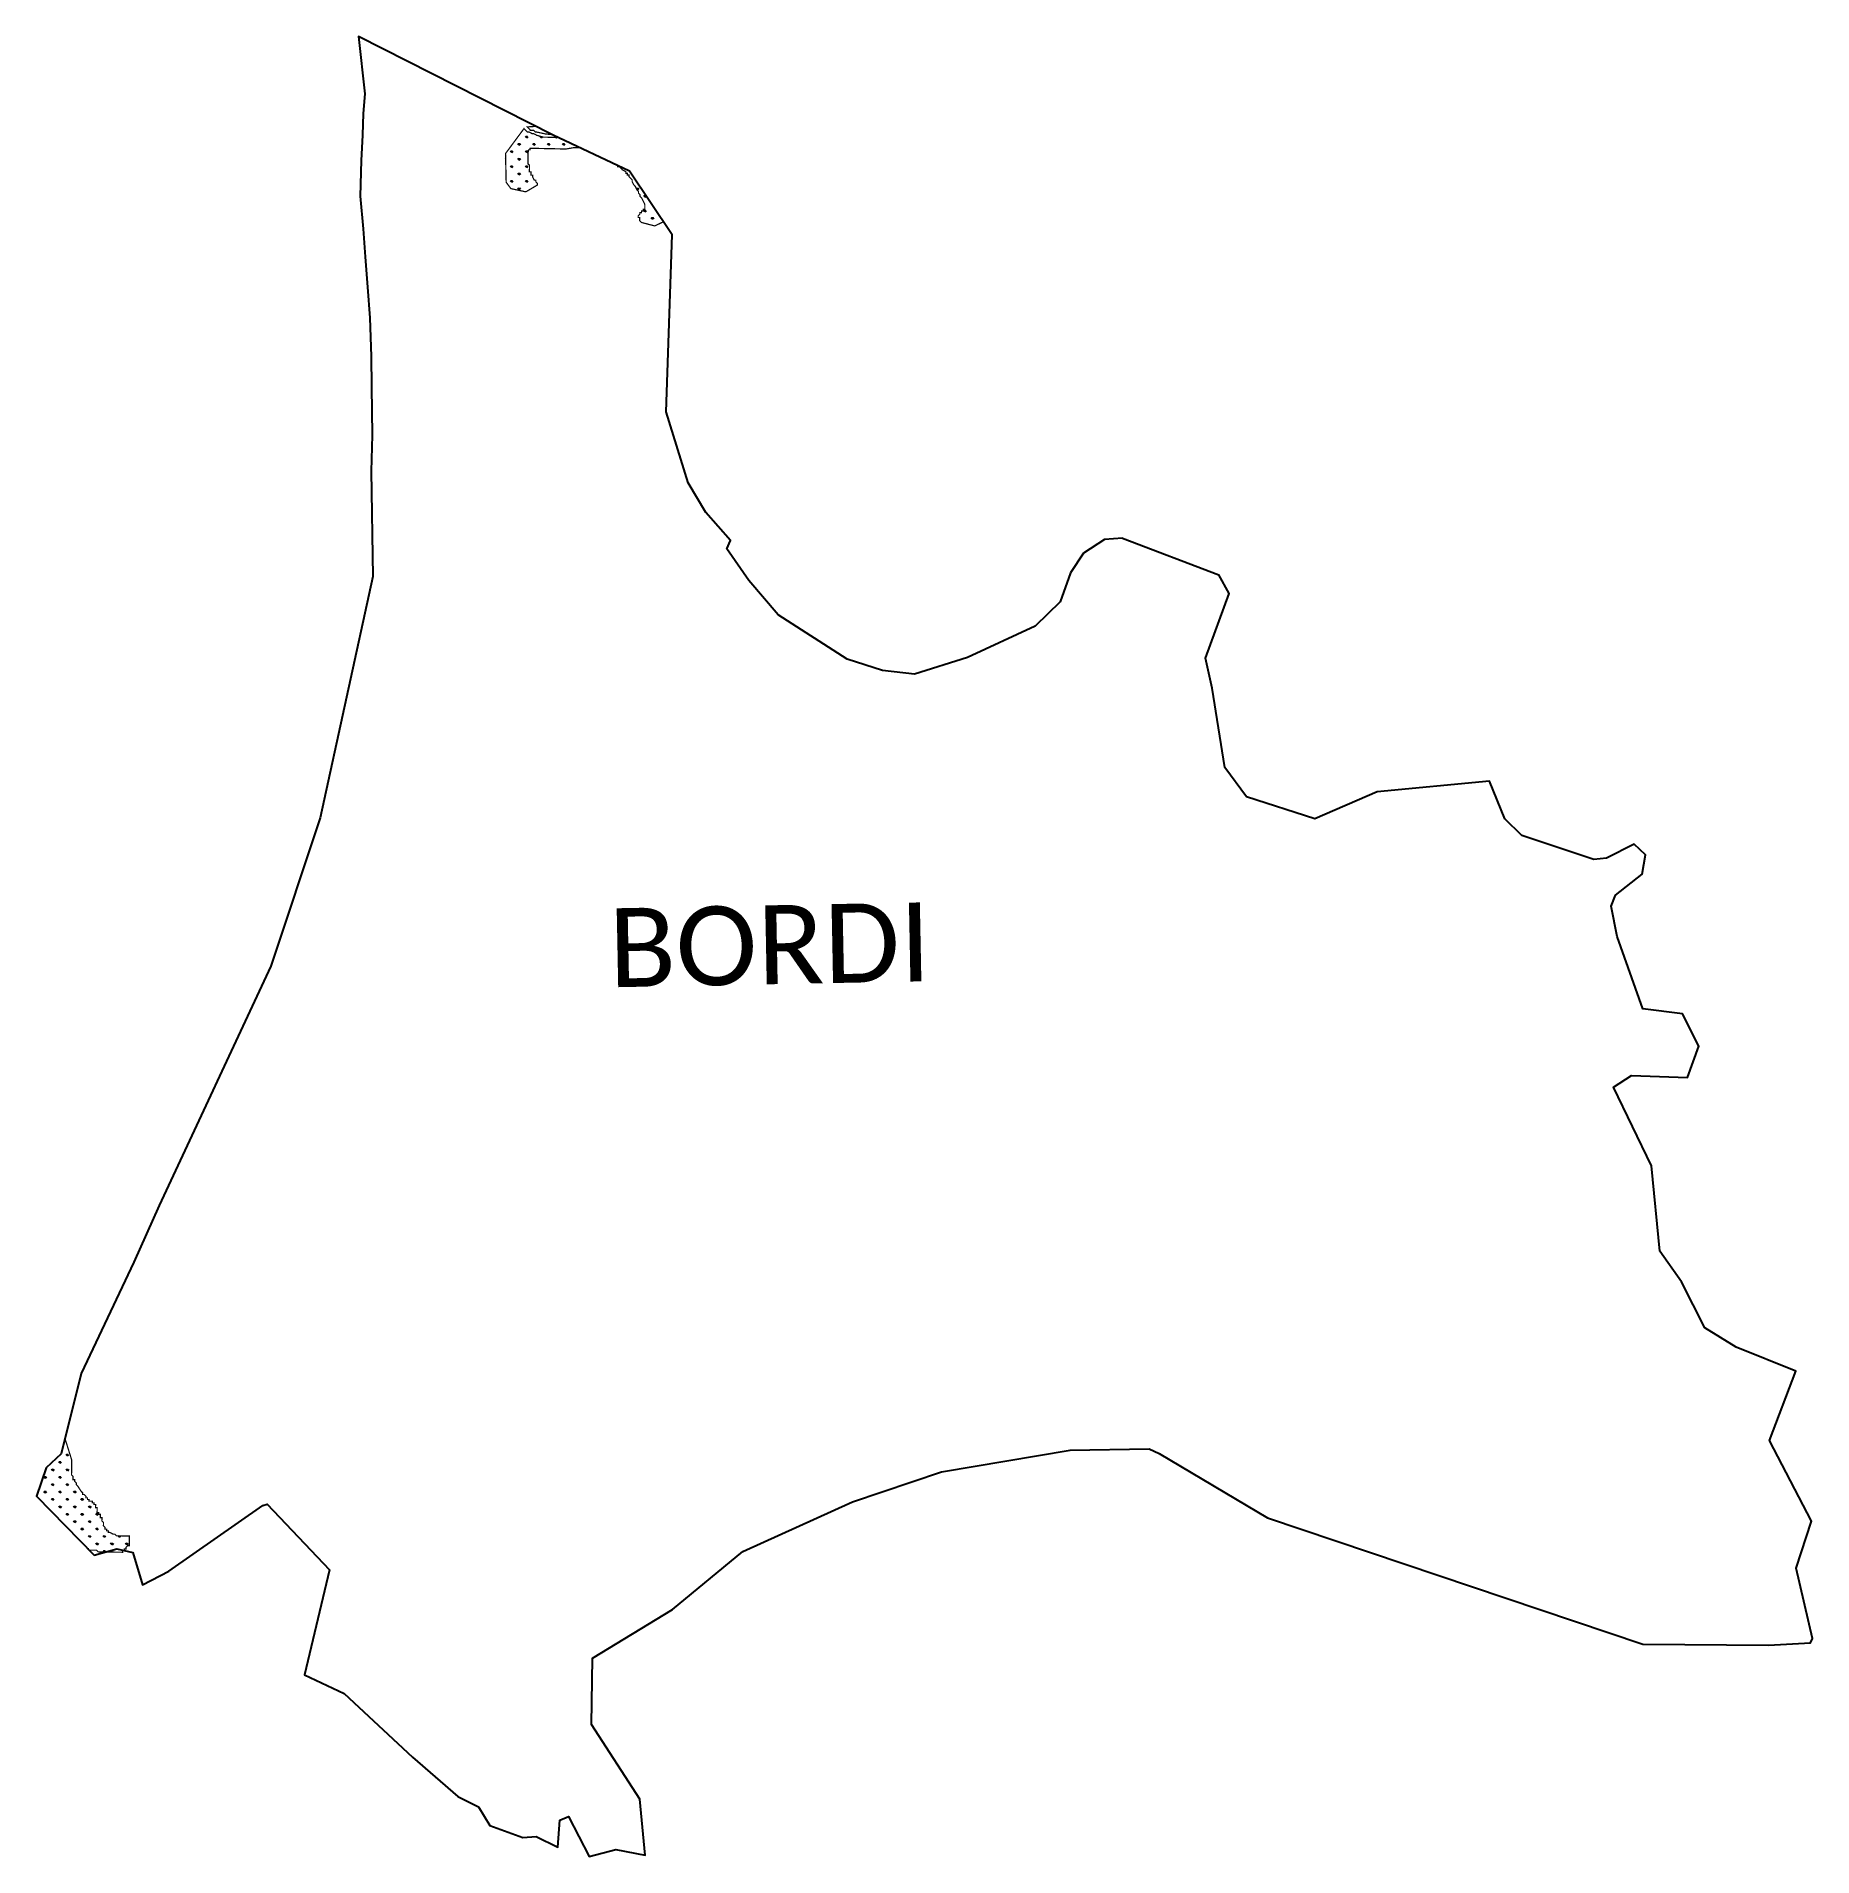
# Model space of a CAD drawing. Header units: metres. Extents: x 262723 to 267030, y 2222791 to 2227206.
import ezdxf

# ---------------------------------------------------------------- set-up
doc = ezdxf.new("R2010")
doc.units = ezdxf.units.M
for name, color, linetype in [('MANGROOVES', 112, 'Continuous'), ('village', 3, 'Continuous'), ('VILLAGE NAME', 250, 'Continuous')]:
    doc.layers.add(name, color=color, linetype=linetype)
doc.styles.get("Standard").update_dxf_attribs({"font": 'simplex.shx'})

msp = doc.modelspace()

# ---------------------------------------------------------------- hatches: boundary and pattern name
at = {"layer": 'MANGROOVES'}
h = msp.add_hatch(dxfattribs=at)
h.set_pattern_fill('GRASS', color=256)
h.paths.add_polyline_path([(263914.6, 2226897.1), (263914.9, 2226920.9), (263916, 2226930.7), (263919.9, 2226930.6), (263920, 2226934.5), (264007, 2226932.7), (264026.9, 2226936.2), (264039.8, 2226936), (263987.2, 2226960.8), (263952.2, 2226961.5), (263936.5, 2226965.8), (263928.7, 2226970), (263924.7, 2226970), (263916.9, 2226974.2), (263912.9, 2226974.2), (263905.2, 2226982.3), (263860.4, 2226921.7), (263861.9, 2226852), (263873.4, 2226836.6), (263909.6, 2226828.8), (263937.6, 2226845.3), (263937.7, 2226849.3), (263933.8, 2226853.3), (263933.8, 2226857.2), (263929.9, 2226857.3), (263926, 2226865.3), (263926.1, 2226869.2), (263922.1, 2226869.3), (263922.2, 2226877.2), (263918.3, 2226877.3), (263918.5, 2226893.1)])
h = msp.add_hatch(dxfattribs=at)
h.set_pattern_fill('GRASS', color=256)
h.paths.add_polyline_path([(264161.2, 2226878.6), (264132.3, 2226892.2), (264132.3, 2226890), (264136.2, 2226890), (264140.1, 2226886), (264144, 2226881.9), (264151.9, 2226877.9), (264152.6, 2226873.9), (264155.8, 2226873.9), (264155.7, 2226869.9), (264159.7, 2226869.8), (264159.6, 2226865.9), (264163.5, 2226861.9), (264167.4, 2226857.9), (264167.4, 2226853.9), (264171.2, 2226845.9), (264175.1, 2226841.9), (264179, 2226833.9), (264182.9, 2226829.9), (264182.8, 2226825.9), (264186.7, 2226821.9), (264186.7, 2226818), (264190.6, 2226814), (264194.4, 2226806), (264198.3, 2226798), (264198.1, 2226786.1), (264194.1, 2226786.2), (264194.1, 2226782.2), (264190.1, 2226782.3), (264190.1, 2226778.3), (264186.1, 2226778.4), (264186, 2226774.4), (264182, 2226770.5), (264182, 2226766.6), (264185.9, 2226766.5), (264185.8, 2226758.6), (264189.7, 2226754.6), (264222.4, 2226746.1), (264243.2, 2226756.2)])
h = msp.add_hatch(dxfattribs=at)
h.set_pattern_fill('GRASS', color=256)
h.paths.add_polyline_path([(262850.4, 2223653.1), (262850.5, 2223657), (262846.5, 2223657.1), (262846.6, 2223661.1), (262842.6, 2223661.1), (262842.7, 2223665.1), (262838.8, 2223669.1), (262834.8, 2223669.2), (262834.9, 2223673.1), (262831, 2223677.1), (262823.2, 2223689.1), (262819.3, 2223693.1), (262819.4, 2223697.1), (262815.5, 2223701.1), (262815.5, 2223705.1), (262811.6, 2223705.1), (262811.6, 2223709.1), (262811.7, 2223713), (262807.8, 2223717.1), (262807.9, 2223721), (262807.9, 2223725), (262808, 2223728.9), (262808, 2223732.9), (262808.2, 2223744.8), (262808.3, 2223748.7), (262808.3, 2223752.7), (262792, 2223804.9), (262782.7, 2223767.7), (262746.4, 2223733.9), (262722.7, 2223665.5), (262847.2, 2223538.3), (262848.8, 2223538.3), (262848.8, 2223536.7), (262851.1, 2223534.3), (262852.7, 2223534.2), (262856.7, 2223534.2), (262860.6, 2223534.1), (262864.6, 2223534.1), (262868.5, 2223534), (262872.4, 2223530), (262876.4, 2223529.9), (262880.3, 2223529.9), (262884.3, 2223529.8), (262888.3, 2223529.8), (262890.4, 2223529.7), (262917.4, 2223537.4), (262935.8, 2223533.2), (262935.9, 2223537), (262939.8, 2223537), (262939.9, 2223540.9), (262943.9, 2223544.8), (262947.9, 2223544.8), (262947.9, 2223548.7), (262948, 2223552.7), (262948.1, 2223560.6), (262948.2, 2223564.6), (262948.2, 2223568.5), (262944.3, 2223568.6), (262940.3, 2223568.6), (262936.3, 2223568.7), (262932.4, 2223568.7), (262928.4, 2223568.8), (262924.5, 2223568.9), (262920.5, 2223568.9), (262916.5, 2223569), (262912.6, 2223573), (262908.7, 2223573), (262900.8, 2223577.1), (262896.9, 2223577.2), (262896.9, 2223581.1), (262893, 2223581.2), (262893, 2223585.2), (262889.1, 2223585.2), (262889.1, 2223589.2), (262885.2, 2223593.2), (262885.3, 2223597.1), (262885.3, 2223601.1), (262881.4, 2223605.1), (262881.5, 2223609.1), (262881.5, 2223613), (262877.6, 2223613.1), (262877.6, 2223617.1), (262877.7, 2223621), (262873.7, 2223621.1), (262873.8, 2223625), (262869.8, 2223625.1), (262869.9, 2223629), (262869.9, 2223633), (262870, 2223637), (262866, 2223637), (262866.1, 2223641), (262866.2, 2223644.9), (262862.2, 2223645), (262862.3, 2223649), (262858.3, 2223649), (262858.4, 2223653), (262854.4, 2223653)])

# ---------------------------------------------------------------- linework, layer by layer
at = {"layer": 'MANGROOVES', "const_width": 2.98}
for points in [[(263987.2, 2226960.8), (263952.2, 2226961.5), (263936.5, 2226965.8), (263928.7, 2226970), (263924.7, 2226970), (263916.9, 2226974.2), (263912.9, 2226974.2), (263905.2, 2226982.3), (263860.4, 2226921.7), (263861.9, 2226852), (263873.4, 2226836.6), (263909.6, 2226828.8), (263937.6, 2226845.3), (263937.7, 2226849.3), (263933.8, 2226853.3), (263933.8, 2226857.2), (263929.9, 2226857.3), (263926, 2226865.3), (263926.1, 2226869.2), (263922.1, 2226869.3), (263922.2, 2226877.2), (263918.3, 2226877.3), (263918.5, 2226893.1), (263914.6, 2226897.1), (263914.9, 2226920.9), (263916, 2226930.7), (263919.9, 2226930.6), (263920, 2226934.5), (264007, 2226932.7), (264026.9, 2226936.2), (264039.8, 2226936)], [(263933.8, 2226987.5), (263913, 2226986.3), (263917.1, 2226982.1), (263920.9, 2226978), (263928.8, 2226977.9), (263932.7, 2226973.8), (263936.7, 2226973.7), (263956.4, 2226969.4), (263973.3, 2226967.5)], [(263937.6, 2226847.3), (263937.6, 2226847.3), (263937.7, 2226849.3), (263933.8, 2226853.3), (263933.8, 2226857.2), (263929.9, 2226857.3), (263926, 2226865.3), (263926.1, 2226869.2), (263922.1, 2226869.3), (263922.2, 2226877.2), (263918.3, 2226877.3), (263918.5, 2226893.1), (263914.6, 2226897.1), (263914.9, 2226920.9)], [(264132.3, 2226892.2), (264132.3, 2226890), (264136.2, 2226890), (264140.1, 2226886), (264144, 2226881.9), (264151.9, 2226877.9)], [(264132.3, 2226892.2), (264132.3, 2226890), (264136.2, 2226890), (264140.1, 2226886), (264144, 2226881.9), (264151.9, 2226877.9), (264152.6, 2226873.9), (264155.8, 2226873.9), (264155.7, 2226869.9), (264159.7, 2226869.8), (264159.6, 2226865.9), (264163.5, 2226861.9), (264167.4, 2226857.9), (264167.4, 2226853.9), (264171.2, 2226845.9), (264175.1, 2226841.9), (264179, 2226833.9), (264182.9, 2226829.9), (264182.8, 2226825.9), (264186.7, 2226821.9), (264186.7, 2226818), (264190.6, 2226814), (264194.4, 2226806), (264198.3, 2226798), (264198.1, 2226786.1), (264194.1, 2226786.2), (264194.1, 2226782.2), (264190.1, 2226782.3), (264190.1, 2226778.3), (264186.1, 2226778.4), (264186, 2226774.4), (264182, 2226770.5), (264182, 2226766.6), (264185.9, 2226766.5), (264185.8, 2226758.6), (264189.7, 2226754.6), (264222.4, 2226746.1), (264243.2, 2226756.2)], [(262851.1, 2223534.3), (262852.7, 2223534.2), (262856.7, 2223534.2), (262860.6, 2223534.1), (262864.6, 2223534.1), (262868.5, 2223534), (262872.4, 2223530), (262876.4, 2223529.9), (262880.3, 2223529.9), (262884.3, 2223529.8), (262888.3, 2223529.8), (262892.2, 2223529.7), (262896.2, 2223529.7), (262900.1, 2223529.6), (262904.1, 2223529.5), (262908.1, 2223529.5), (262912, 2223529.4), (262919.9, 2223529.3), (262923.9, 2223529.3), (262927.9, 2223529.2), (262931.8, 2223529.1), (262931.9, 2223533.1), (262935.8, 2223533.1), (262935.9, 2223537), (262939.8, 2223537), (262939.9, 2223540.9), (262943.9, 2223544.8), (262947.9, 2223544.8), (262947.9, 2223548.7), (262948, 2223552.7), (262948.1, 2223560.6), (262948.2, 2223564.6), (262948.2, 2223568.5), (262944.3, 2223568.6), (262940.3, 2223568.6), (262936.3, 2223568.7), (262932.4, 2223568.7), (262928.4, 2223568.8), (262924.5, 2223568.9), (262920.5, 2223568.9), (262916.5, 2223569), (262912.6, 2223573), (262908.7, 2223573), (262900.8, 2223577.1), (262896.9, 2223577.2), (262896.9, 2223581.1), (262893, 2223581.2), (262893, 2223585.2), (262889.1, 2223585.2), (262889.1, 2223589.2), (262885.2, 2223593.2), (262885.3, 2223597.1), (262885.3, 2223601.1), (262881.4, 2223605.1), (262881.5, 2223609.1), (262881.5, 2223613), (262877.6, 2223613.1), (262877.6, 2223617.1), (262877.7, 2223621), (262873.7, 2223621.1), (262873.8, 2223625), (262869.8, 2223625.1), (262869.9, 2223629), (262869.9, 2223633), (262870, 2223637), (262866, 2223637), (262866.1, 2223641), (262866.2, 2223644.9), (262862.2, 2223645), (262862.3, 2223649), (262858.3, 2223649), (262858.4, 2223653), (262854.4, 2223653), (262850.4, 2223653.1), (262850.5, 2223657), (262846.5, 2223657.1), (262846.6, 2223661.1), (262842.6, 2223661.1), (262842.7, 2223665.1), (262838.8, 2223669.1), (262834.8, 2223669.2), (262834.9, 2223673.1), (262831, 2223677.1), (262823.2, 2223689.1), (262819.3, 2223693.1), (262819.4, 2223697.1), (262815.5, 2223701.1), (262815.5, 2223705.1), (262811.6, 2223705.1), (262811.6, 2223709.1), (262811.7, 2223713), (262807.8, 2223717.1), (262807.9, 2223721), (262807.9, 2223725), (262808, 2223728.9), (262808, 2223732.9), (262808.2, 2223744.8), (262808.3, 2223748.7), (262808.3, 2223752.7), (262792, 2223804.9)], [(262847.2, 2223538.3), (262848.8, 2223538.3), (262848.8, 2223536.7)], [(262948, 2223552.7), (262948.1, 2223560.6)]]:
    msp.add_lwpolyline(points, dxfattribs=at)
at = {"layer": 'village', "flags": 128}
for points in [[(265357, 2225988.5), (265312.8, 2225985.4), (265261.7, 2225952.3), (265230.7, 2225904.6), (265205.6, 2225834.6), (265144.7, 2225775.7), (264981, 2225699.3), (264852.6, 2225659.3), (264774.4, 2225667.5), (264689.3, 2225695.3), (264521.5, 2225802.6), (264450.2, 2225886.1), (264397.3, 2225963.3), (264405.6, 2225983.4), (264346.3, 2226051.4), (264303, 2226123.1), (264249.6, 2226295), (264264.3, 2226724.6), (264161.2, 2226878.6), (263976.3, 2226966), (263503.7, 2227205.8), (263518.9, 2227066.8), (263515.5, 2227018.5), (263513.7, 2226966.5), (263509.9, 2226904.8), (263507.9, 2226818.3), (263515.4, 2226738.9), (263519.6, 2226671.5), (263525.7, 2226597.7), (263531.5, 2226523.2), (263534.4, 2226429.1), (263535.3, 2226356.2), (263536.8, 2226238.5), (263534.4, 2226150.9), (263538.7, 2225895.5), (263411, 2225310.7), (263291.1, 2224951), (263020, 2224369.8), (262958.8, 2224232.5), (262831.4, 2223962.3), (262782.7, 2223767.7), (262746.4, 2223733.9), (262722.7, 2223665.5), (262863.1, 2223522), (262917.4, 2223537.4), (262956.8, 2223528.6), (262980, 2223449.9), (263044, 2223483.2), (263271.8, 2223642.1), (263282.6, 2223646), (263433.4, 2223486.3), (263372.9, 2223231.9), (263468.7, 2223186.7), (263634.9, 2223032.1), (263744.4, 2222936.5), (263795, 2222911.5), (263822.2, 2222866.7), (263902.2, 2222837.4), (263935, 2222839.3), (263987.4, 2222813.8), (263992.1, 2222878.9), (264013.3, 2222888), (264063.5, 2222790.9), (264127.8, 2222807.7), (264199.3, 2222794.5), (264186, 2222929.8), (264068.5, 2223111.4), (264071.2, 2223272.1), (264265.7, 2223390.2), (264435.9, 2223531.2), (264701.5, 2223651.1), (264918, 2223724.2), (265230.1, 2223776.3), (265421.7, 2223779.9), (265445.7, 2223768.9), (265708.7, 2223612.2), (266618.4, 2223306), (266923.7, 2223303.7), (267024.9, 2223309.1), (267030.3, 2223319.7), (266990.3, 2223490.3), (267027.6, 2223604.6), (266925.9, 2223800.5), (266990, 2223968.6), (266844.8, 2224026.9), (266768.7, 2224073.7), (266712.3, 2224185.3), (266659.8, 2224259.6), (266639.8, 2224466.1), (266547.4, 2224657.4), (266591.4, 2224685.2), (266727.3, 2224680.9), (266754.2, 2224756.9), (266715.2, 2224835.3), (266618.8, 2224847.5), (266556.1, 2225022.3), (266542.2, 2225096), (266552.7, 2225122.5), (266616.7, 2225174.2), (266624.9, 2225220.9), (266597.6, 2225246.9), (266530.1, 2225212.5), (266500.1, 2225209.7), (266325.3, 2225267.9), (266284.2, 2225308.4), (266246.9, 2225399), (265974.7, 2225373.7), (265823.4, 2225308.1), (265657.5, 2225361.1), (265605, 2225432.9), (265574.5, 2225624.9), (265558.3, 2225697.7), (265615.6, 2225854.4), (265590.1, 2225899.9)], [(265357, 2225988.5), (265590.1, 2225899.9)]]:
    msp.add_lwpolyline(points, dxfattribs=at)

# ---------------------------------------------------------------- texts
at = {"layer": 'VILLAGE NAME', "insert": (264109, 2225090.7), "char_height": 191.456, "attachment_point": 1, "rotation": 1.1028}
msp.add_mtext_dynamic_manual_height_columns('{\\fCalibri|b0|i0|c0|p34;BORDI}', width=161.46, gutter_width=957.3, heights=[0], dxfattribs=at)

doc.saveas('drawing.dxf')
